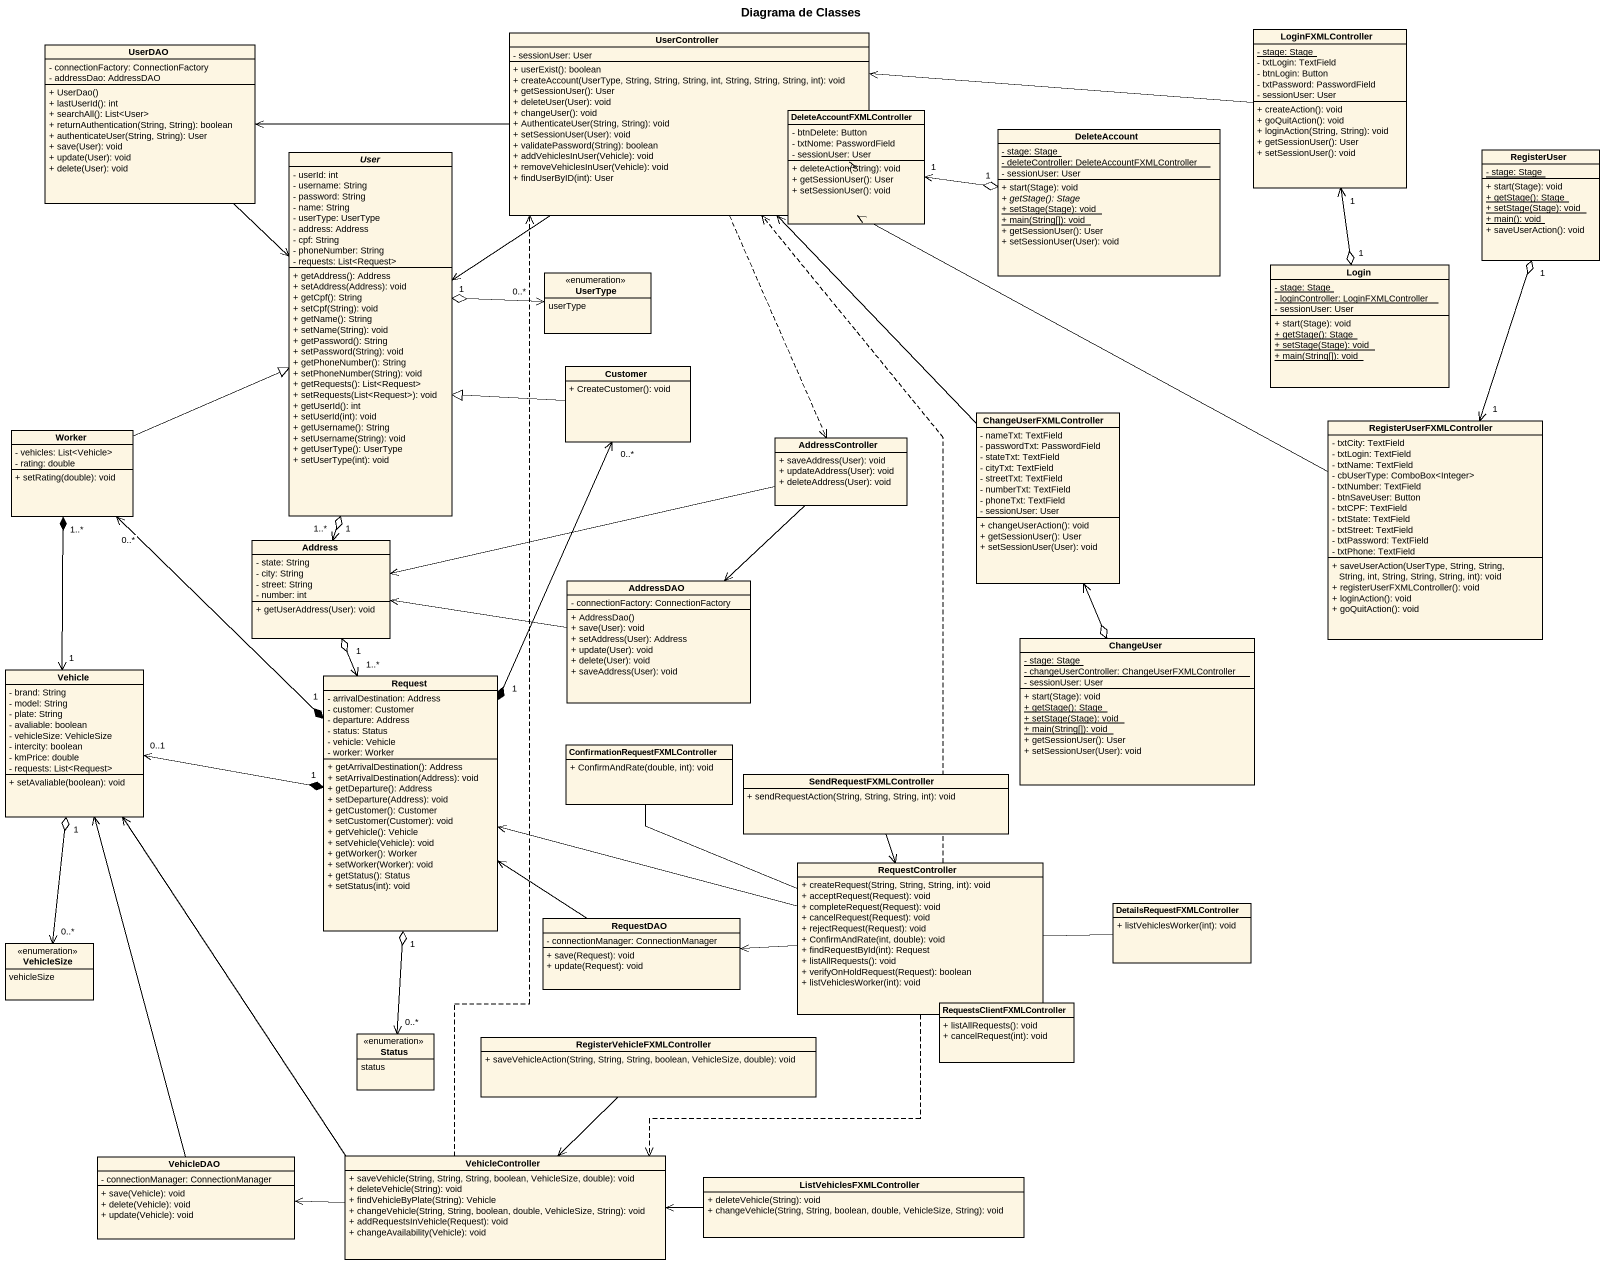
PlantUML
@startuml
title Diagrama de Classes
hide circle
hide empty members
skinparam classAttributeIconSize 0
class UserController {
  - sessionUser: User
  + userExist(): boolean
  + createAccount(UserType, String, String, String, int, String, String, String, int): void
  + getSessionUser(): User
  + deleteUser(User): void
  + changeUser(): void
  + AuthenticateUser(String, String): void
  + setSessionUser(User): void
  + validatePassword(String): boolean
  + addVehiclesInUser(Vehicle): void
  + removeVehiclesInUser(Vehicle): void
  + findUserByID(int): User
}
class LoginFXMLController {
  {static} - stage: Stage
  - txtLogin: TextField
  - btnLogin: Button
  - txtPassword: PasswordField
  - sessionUser: User
  + createAction(): void
  + goQuitAction(): void
  + loginAction(String, String): void
  + getSessionUser(): User
  + setSessionUser(): void
}
class UserDAO {
  - connectionFactory: ConnectionFactory
  - addressDao: AddressDAO
  + UserDao()
  + lastUserId(): int
  + searchAll(): List<User>
  + returnAuthentication(String, String): boolean
  + authenticateUser(String, String): User
  + save(User): void
  + update(User): void
  + delete(User): void
}
class DeleteAccountFXMLController {
  - btnDelete: Button
  - txtNome: PasswordField
  - sessionUser: User
  + deleteAction(String): void
  + getSessionUser(): User
  + setSessionUser(): void
}
abstract class User {
  - userId: int
  - username: String
  - password: String
  - name: String
  - userType: UserType
  - address: Address
  - cpf: String
  - phoneNumber: String
  - requests: List<Request>
  + getAddress(): Address
  + setAddress(Address): void
  + getCpf(): String
  + setCpf(String): void
  + getName(): String
  + setName(String): void
  + getPassword(): String
  + setPassword(String): void
  + getPhoneNumber(): String
  + setPhoneNumber(String): void
  + getRequests(): List<Request>
  + setRequests(List<Request>): void
  + getUserId(): int
  + setUserId(int): void
  + getUsername(): String
  + setUsername(String): void
  + getUserType(): UserType
  + setUserType(int): void
}
class DeleteAccount {
  {static} - stage: Stage
  {static} - deleteController: DeleteAccountFXMLController
  - sessionUser: User
  + start(Stage): void
  {abstract} + getStage(): Stage
  {static} + setStage(Stage): void
  {static} + main(String[]): void
  + getSessionUser(): User
  + setSessionUser(User): void
}
class RegisterUser {
  {static} - stage: Stage
  + start(Stage): void
  {static} + getStage(): Stage
  {static} + setStage(Stage): void
  {static} + main(): void
  + saveUserAction(): void
}
enum UserType {
  userType
}
class Login {
  {static} - stage: Stage
  {static} - loginController: LoginFXMLController
  - sessionUser: User
  + start(Stage): void
  {static} + getStage(): Stage
  {static} + setStage(Stage): void
  {static} + main(String[]): void
}
class Customer {
  + CreateCustomer(): void
}
class ChangeUserFXMLController {
  - nameTxt: TextField
  - passwordTxt: PasswordField
  - stateTxt: TextField
  - cityTxt: TextField
  - streetTxt: TextField
  - numberTxt: TextField
  - phoneTxt: TextField
  - sessionUser: User
  + changeUserAction(): void
  + getSessionUser(): User
  + setSessionUser(User): void
}
class RegisterUserFXMLController {
  - txtCity: TextField
  - txtLogin: TextField
  - txtName: TextField
  - cbUserType: ComboBox<Integer>
  - txtNumber: TextField
  - btnSaveUser: Button
  - txtCPF: TextField
  - txtState: TextField
  - txtStreet: TextField
  - txtPassword: TextField
  - txtPhone: TextField
  + saveUserAction(UserType, String, String, String, int, String, String, String, int): void
  + registerUserFXMLController(): void
  + loginAction(): void
  + goQuitAction(): void
}
class Worker {
  - vehicles: List<Vehicle>
  - rating: double
  + setRating(double): void
}
class AddressController {
  + saveAddress(User): void
  + updateAddress(User): void
  + deleteAddress(User): void
}
class Address {
  - state: String
  - city: String
  - street: String
  - number: int
  + getUserAddress(User): void
}
class AddressDAO {
  - connectionFactory: ConnectionFactory
  + AddressDao()
  + save(User): void
  + setAddress(User): Address
  + update(User): void
  + delete(User): void
  + saveAddress(User): void
}
class ChangeUser {
  {static} - stage: Stage
  {static} - changeUserController: ChangeUserFXMLController
  - sessionUser: User
  + start(Stage): void
  {static} + getStage(): Stage
  {static} + setStage(Stage): void
  {static} + main(String[]): void
  + getSessionUser(): User
  + setSessionUser(User): void
}
class Vehicle {
  - brand: String
  - model: String
  - plate: String
  - avaliable: boolean
  - vehicleSize: VehicleSize
  - intercity: boolean
  - kmPrice: double
  - requests: List<Request>
  + setAvaliable(boolean): void
}
class Request {
  - arrivalDestination: Address
  - customer: Customer
  - departure: Address
  - status: Status
  - vehicle: Vehicle
  - worker: Worker
  + getArrivalDestination(): Address
  + setArrivalDestination(Address): void
  + getDeparture(): Address
  + setDeparture(Address): void
  + getCustomer(): Customer
  + setCustomer(Customer): void
  + getVehicle(): Vehicle
  + setVehicle(Vehicle): void
  + getWorker(): Worker
  + setWorker(Worker): void
  + getStatus(): Status
  + setStatus(int): void
}
class "ConfirmationRequestFXMLController" as ConfirmationRequestFXMLContr {
  + ConfirmAndRate(double, int): void
}
class SendRequestFXMLController {
  + sendRequestAction(String, String, String, int): void
}
class RequestController {
  + createRequest(String, String, String, int): void
  + acceptRequest(Request): void
  + completeRequest(Request): void
  + cancelRequest(Request): void
  + rejectRequest(Request): void
  + ConfirmAndRate(int, double): void
  + findRequestById(int): Request
  + listAllRequests(): void
  + verifyOnHoldRequest(Request): boolean
  + listVehiclesWorker(int): void
}
class RequestDAO {
  - connectionManager: ConnectionManager
  + save(Request): void
  + update(Request): void
}
class DetailsRequestFXMLController {
  + listVehiclesWorker(int): void
}
enum VehicleSize {
  vehicleSize
}
class RequestsClientFXMLController {
  + listAllRequests(): void
  + cancelRequest(int): void
}
enum Status {
  status
}
class "RegisterVehicleFXMLController" as RegisterVehicleFXMLControlle {
  + saveVehicleAction(String, String, String, boolean, VehicleSize, double): void
}
class VehicleDAO {
  - connectionManager: ConnectionManager
  + save(Vehicle): void
  + delete(Vehicle): void
  + update(Vehicle): void
}
class VehicleController {
  + saveVehicle(String, String, String, boolean, VehicleSize, double): void
  + deleteVehicle(String): void
  + findVehicleByPlate(String): Vehicle
  + changeVehicle(String, String, boolean, double, VehicleSize, String): void
  + addRequestsInVehicle(Request): void
  + changeAvailability(Vehicle): void
}
class ListVehiclesFXMLController {
  + deleteVehicle(String): void
  + changeVehicle(String, String, boolean, double, VehicleSize, String): void
}
UserController -left-> UserDAO
UserController --> User
UserController ..> AddressController
LoginFXMLController -left-> UserController
LoginFXMLController "1" <--o "1" Login
UserDAO --> User
DeleteAccountFXMLController -left-> UserController
DeleteAccountFXMLController "1" <-right-o "1" DeleteAccount
UserType "0..*" <-left-o "1" User
Customer -left-|> User
Customer "0..*" <--* "1" Request
ChangeUserFXMLController -up-> UserController
ChangeUserFXMLController <--o ChangeUser
RegisterUserFXMLController -left-> UserController
RegisterUserFXMLController "1" <-up-o "1" RegisterUser
Worker -right-|> User
Worker "0..*" <--* "1" Request
AddressController -left-> Address
AddressController --> AddressDAO
Address "1" <-up-o "1..*" User
AddressDAO -left-> Address
Vehicle "1" <-up-* "1..*" Worker
Vehicle "0..1" <-right-* "1" Request
Vehicle <-- VehicleDAO
Request "1..*" <-up-o "1" Address
ConfirmationRequestFXMLContr -- RequestController
SendRequestFXMLController --> RequestController
RequestController .up.> UserController
RequestController -left-> Request
RequestController -left-> RequestDAO
RequestController ..> VehicleController
RequestDAO -up-> Request
DetailsRequestFXMLController -left- RequestController
VehicleSize "0..*" <-up-o "1" Vehicle
RequestsClientFXMLController -up- RequestController
Status "0..*" <-up-o "1" Request
RegisterVehicleFXMLControlle --> VehicleController
VehicleController .up.> UserController
VehicleController -up-> Vehicle
VehicleController -left-> VehicleDAO
ListVehiclesFXMLController -left-> VehicleController
@enduml
